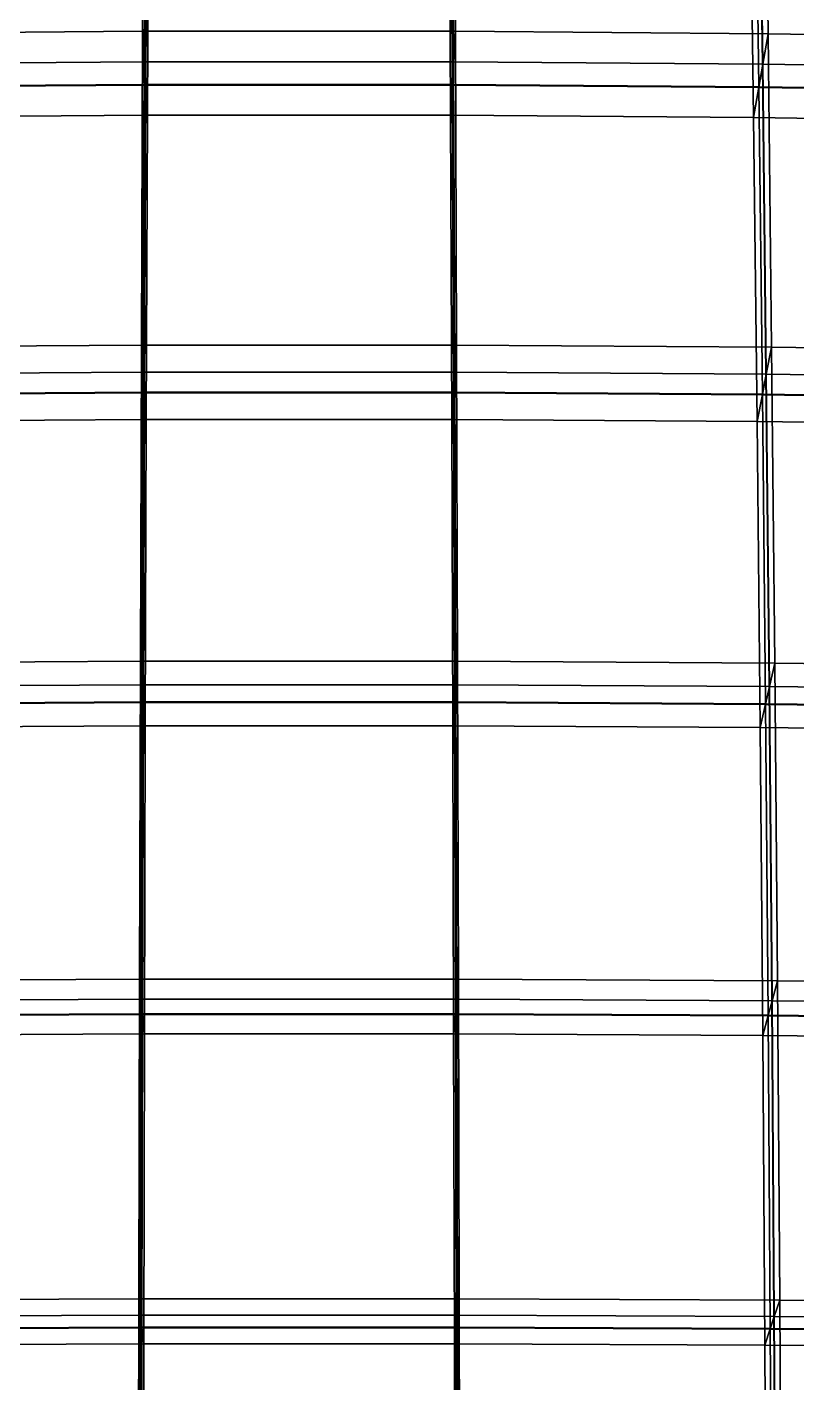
# Model space of a CAD drawing. Extents: x -25.3 to 28.3, y -25.5 to 26.5.
# Drawn here: x -0.914 to 1.674, y 4.599 to 9.16 of the extents above; entities that cross this region are included whole.
import ezdxf

# ---------------------------------------------------------------- set-up
doc = ezdxf.new("R2010")
doc.units = 0
doc.header["$MEASUREMENT"] = 0
doc.layers.add('LowerTendons', color=150, linetype='CONTINUOUS', lineweight=50)
doc.layers.add('UpperTendons', color=123, linetype='CONTINUOUS', lineweight=40)
doc.layers.add('TestBases', color=40, linetype='CONTINUOUS')

msp = doc.modelspace()

# ---------------------------------------------------------------- linework, layer by layer
at = {"layer": 'LowerTendons'}
for p, q in [((-0.51554, 8.96631, 33.72461), (-1.54625, 8.95849, 33.69517)), ((-0.51554, 8.96631, 33.72461), (0.51554, 8.96631, 33.72461)), ((0.51554, 8.96631, 33.72461), (1.54625, 8.95849, 33.69517)), ((1.54625, 8.95849, 33.69517), (2.57579, 8.94284, 33.6363)), ((-0.51949, 7.93126, 33.98287), (-1.55807, 7.92423, 33.95275)), ((-0.51949, 7.93126, 33.98287), (0.51949, 7.93126, 33.98287)), ((0.51949, 7.93126, 33.98287), (1.55807, 7.92423, 33.95275)), ((1.55807, 7.92423, 33.95275), (2.59541, 7.91018, 33.89252)), ((-0.52296, 6.8888, 34.20937), (-1.56843, 6.88262, 34.17864)), ((-0.52296, 6.8888, 34.20937), (0.52296, 6.8888, 34.20937)), ((0.52296, 6.8888, 34.20937), (1.56843, 6.88262, 34.17864)), ((1.56843, 6.88262, 34.17864), (2.61262, 6.87025, 34.11721)), ((-0.52593, 5.83991, 34.40391), (-1.57734, 5.83461, 34.37265)), ((-0.52593, 5.83991, 34.40391), (0.52593, 5.83991, 34.40391)), ((0.52593, 5.83991, 34.40391), (1.57734, 5.83461, 34.37265)), ((1.57734, 5.83461, 34.37265), (2.6274, 5.824, 34.31017)), ((-0.52841, 4.78556, 34.5663), (-1.58477, 4.78118, 34.5346)), ((-0.52841, 4.78556, 34.5663), (0.52841, 4.78556, 34.5663)), ((0.52841, 4.78556, 34.5663), (1.58477, 4.78118, 34.5346)), ((1.58477, 4.78118, 34.5346), (2.63973, 4.7724, 34.47123))]:
    msp.add_line(p, q, dxfattribs=at)
at = {"layer": 'TestBases'}
for points in [[(-0.52137, 10.19343, 34.10546), (-1.56373, 10.18468, 34.07619), (-1.57726, 9.13817, 34.37101), (-0.52589, 9.14615, 34.40104)], [(-0.52589, 9.14615, 34.40104), (0.52589, 9.14615, 34.40104), (0.52137, 10.19343, 34.10546), (-0.52137, 10.19343, 34.10546)], [(-0.51551, 10.07889, 33.72225), (-0.51998, 9.04339, 34.01451), (-0.52589, 9.14615, 34.40104), (-0.52137, 10.19343, 34.10546)], [(-0.51998, 9.04339, 34.01451), (-0.51551, 10.07889, 33.72225), (-0.52137, 10.19343, 34.10546), (-0.52589, 9.14615, 34.40104)], [(0.51998, 9.04339, 34.01451), (0.51551, 10.07889, 33.72225), (0.52137, 10.19343, 34.10546), (0.52589, 9.14615, 34.40104)], [(0.51551, 10.07889, 33.72225), (0.51998, 9.04339, 34.01451), (0.52589, 9.14615, 34.40104), (0.52137, 10.19343, 34.10546)], [(0.52589, 9.14615, 34.40104), (1.57726, 9.13817, 34.37101), (1.56373, 10.18468, 34.07619), (0.52137, 10.19343, 34.10546)], [(1.55954, 9.03549, 33.98482), (1.54616, 10.07024, 33.69332), (1.56373, 10.18468, 34.07619), (1.57726, 9.13817, 34.37101)], [(1.54616, 10.07024, 33.69332), (1.55954, 9.03549, 33.98482), (1.57726, 9.13817, 34.37101), (1.56373, 10.18468, 34.07619)], [(1.57726, 9.13817, 34.37101), (2.62746, 9.12221, 34.31096), (2.605, 10.16719, 34.01768), (1.56373, 10.18468, 34.07619)], [(-0.51551, 10.07889, 33.72225), (-1.54616, 10.07024, 33.69332), (-1.55954, 9.03549, 33.98482), (-0.51998, 9.04339, 34.01451)], [(-0.51551, 10.07889, 33.72225), (-1.54616, 10.07024, 33.69332), (-1.55954, 9.03549, 33.98482), (-0.51998, 9.04339, 34.01451)], [(-0.51998, 9.04339, 34.01451), (0.51998, 9.04339, 34.01451), (0.51551, 10.07889, 33.72225), (-0.51551, 10.07889, 33.72225)], [(-0.51112, 9.99299, 33.43485), (-0.51554, 8.96631, 33.72461), (-0.51998, 9.04339, 34.01451), (-0.51551, 10.07889, 33.72225)], [(-0.51998, 9.04339, 34.01451), (0.51998, 9.04339, 34.01451), (0.51551, 10.07889, 33.72225), (-0.51551, 10.07889, 33.72225)], [(-0.51554, 8.96631, 33.72461), (-0.51112, 9.99299, 33.43485), (-0.51551, 10.07889, 33.72225), (-0.51998, 9.04339, 34.01451)], [(0.51554, 8.96631, 33.72461), (0.51112, 9.99299, 33.43485), (0.51551, 10.07889, 33.72225), (0.51998, 9.04339, 34.01451)], [(0.51112, 9.99299, 33.43485), (0.51554, 8.96631, 33.72461), (0.51998, 9.04339, 34.01451), (0.51551, 10.07889, 33.72225)], [(0.51998, 9.04339, 34.01451), (1.55954, 9.03549, 33.98482), (1.54616, 10.07024, 33.69332), (0.51551, 10.07889, 33.72225)], [(0.51998, 9.04339, 34.01451), (1.55954, 9.03549, 33.98482), (1.54616, 10.07024, 33.69332), (0.51551, 10.07889, 33.72225)], [(1.54625, 8.95849, 33.69517), (1.53299, 9.98442, 33.40616), (1.54616, 10.07024, 33.69332), (1.55954, 9.03549, 33.98482)], [(1.53299, 9.98442, 33.40616), (1.54625, 8.95849, 33.69517), (1.55954, 9.03549, 33.98482), (1.54616, 10.07024, 33.69332)], [(1.55954, 9.03549, 33.98482), (2.59793, 9.01971, 33.92544), (2.57573, 10.05295, 33.63545), (1.54616, 10.07024, 33.69332)], [(1.55954, 9.03549, 33.98482), (2.59793, 9.01971, 33.92544), (2.57573, 10.05295, 33.63545), (1.54616, 10.07024, 33.69332)], [(-0.51112, 9.99299, 33.43485), (-1.53299, 9.98442, 33.40616), (-1.54625, 8.95849, 33.69517), (-0.51554, 8.96631, 33.72461)], [(-0.51112, 9.99299, 33.43485), (-1.53299, 9.98442, 33.40616), (-1.54625, 8.95849, 33.69517), (-0.51554, 8.96631, 33.72461)], [(-0.51554, 8.96631, 33.72461), (0.51554, 8.96631, 33.72461), (0.51112, 9.99299, 33.43485), (-0.51112, 9.99299, 33.43485)], [(-0.50526, 9.87846, 33.05164), (-0.50964, 8.86355, 33.33808), (-0.51554, 8.96631, 33.72461), (-0.51112, 9.99299, 33.43485)], [(-0.51554, 8.96631, 33.72461), (0.51554, 8.96631, 33.72461), (0.51112, 9.99299, 33.43485), (-0.51112, 9.99299, 33.43485)], [(-0.50964, 8.86355, 33.33808), (-0.50526, 9.87846, 33.05164), (-0.51112, 9.99299, 33.43485), (-0.51554, 8.96631, 33.72461)], [(0.50964, 8.86355, 33.33808), (0.50526, 9.87846, 33.05164), (0.51112, 9.99299, 33.43485), (0.51554, 8.96631, 33.72461)], [(0.50526, 9.87846, 33.05164), (0.50964, 8.86355, 33.33808), (0.51554, 8.96631, 33.72461), (0.51112, 9.99299, 33.43485)], [(0.51554, 8.96631, 33.72461), (1.54625, 8.95849, 33.69517), (1.53299, 9.98442, 33.40616), (0.51112, 9.99299, 33.43485)], [(0.51554, 8.96631, 33.72461), (1.54625, 8.95849, 33.69517), (1.53299, 9.98442, 33.40616), (0.51112, 9.99299, 33.43485)], [(1.52853, 8.85581, 33.30898), (1.51542, 9.86998, 33.02328), (1.53299, 9.98442, 33.40616), (1.54625, 8.95849, 33.69517)], [(1.51542, 9.86998, 33.02328), (1.52853, 8.85581, 33.30898), (1.54625, 8.95849, 33.69517), (1.53299, 9.98442, 33.40616)], [(1.54625, 8.95849, 33.69517), (2.57579, 8.94284, 33.6363), (2.55377, 9.96727, 33.34879), (1.53299, 9.98442, 33.40616)], [(1.54625, 8.95849, 33.69517), (2.57579, 8.94284, 33.6363), (2.55377, 9.96727, 33.34879), (1.53299, 9.98442, 33.40616)], [(-0.50526, 9.87846, 33.05164), (-1.51542, 9.86998, 33.02328), (-1.52853, 8.85581, 33.30898), (-0.50964, 8.86355, 33.33808)], [(-0.50964, 8.86355, 33.33808), (0.50964, 8.86355, 33.33808), (0.50526, 9.87846, 33.05164), (-0.50526, 9.87846, 33.05164)], [(0.50964, 8.86355, 33.33808), (1.52853, 8.85581, 33.30898), (1.51542, 9.86998, 33.02328), (0.50526, 9.87846, 33.05164)], [(1.52853, 8.85581, 33.30898), (2.54627, 8.84034, 33.25079), (2.52451, 9.85303, 32.96657), (1.51542, 9.86998, 33.02328)], [(-0.52589, 9.14615, 34.40104), (-1.57726, 9.13817, 34.37101), (-1.58932, 8.08317, 34.63375), (-0.52991, 8.09034, 34.66447)], [(-0.51998, 9.04339, 34.01451), (-1.55954, 9.03549, 33.98482), (-1.57726, 9.13817, 34.37101), (-0.52589, 9.14615, 34.40104)], [(-1.55954, 9.03549, 33.98482), (-0.51998, 9.04339, 34.01451), (-0.52589, 9.14615, 34.40104), (-1.57726, 9.13817, 34.37101)], [(-0.52991, 8.09034, 34.66447), (0.52991, 8.09034, 34.66447), (0.52589, 9.14615, 34.40104), (-0.52589, 9.14615, 34.40104)], [(-0.51998, 9.04339, 34.01451), (-0.52396, 7.99944, 34.27498), (-0.52991, 8.09034, 34.66447), (-0.52589, 9.14615, 34.40104)], [(-0.52396, 7.99944, 34.27498), (-0.51998, 9.04339, 34.01451), (-0.52589, 9.14615, 34.40104), (-0.52991, 8.09034, 34.66447)], [(0.51998, 9.04339, 34.01451), (-0.51998, 9.04339, 34.01451), (-0.52589, 9.14615, 34.40104), (0.52589, 9.14615, 34.40104)], [(-0.51998, 9.04339, 34.01451), (0.51998, 9.04339, 34.01451), (0.52589, 9.14615, 34.40104), (-0.52589, 9.14615, 34.40104)], [(0.52396, 7.99944, 34.27498), (0.51998, 9.04339, 34.01451), (0.52589, 9.14615, 34.40104), (0.52991, 8.09034, 34.66447)], [(1.55954, 9.03549, 33.98482), (0.51998, 9.04339, 34.01451), (0.52589, 9.14615, 34.40104), (1.57726, 9.13817, 34.37101)], [(0.51998, 9.04339, 34.01451), (0.52396, 7.99944, 34.27498), (0.52991, 8.09034, 34.66447), (0.52589, 9.14615, 34.40104)], [(0.51998, 9.04339, 34.01451), (1.55954, 9.03549, 33.98482), (1.57726, 9.13817, 34.37101), (0.52589, 9.14615, 34.40104)], [(0.52991, 8.09034, 34.66447), (1.58932, 8.08317, 34.63375), (1.57726, 9.13817, 34.37101), (0.52589, 9.14615, 34.40104)], [(1.57146, 7.99235, 34.2446), (1.55954, 9.03549, 33.98482), (1.57726, 9.13817, 34.37101), (1.58932, 8.08317, 34.63375)], [(2.59793, 9.01971, 33.92544), (1.55954, 9.03549, 33.98482), (1.57726, 9.13817, 34.37101), (2.62746, 9.12221, 34.31096)], [(1.55954, 9.03549, 33.98482), (1.57146, 7.99235, 34.2446), (1.58932, 8.08317, 34.63375), (1.57726, 9.13817, 34.37101)], [(1.55954, 9.03549, 33.98482), (2.59793, 9.01971, 33.92544), (2.62746, 9.12221, 34.31096), (1.57726, 9.13817, 34.37101)], [(1.58932, 8.08317, 34.63375), (2.64747, 8.06883, 34.57231), (2.62746, 9.12221, 34.31096), (1.57726, 9.13817, 34.37101)], [(-0.51998, 9.04339, 34.01451), (-1.55954, 9.03549, 33.98482), (-1.57146, 7.99235, 34.2446), (-0.52396, 7.99944, 34.27498)], [(-0.51998, 9.04339, 34.01451), (-1.55954, 9.03549, 33.98482), (-1.57146, 7.99235, 34.2446), (-0.52396, 7.99944, 34.27498)], [(-0.51554, 8.96631, 33.72461), (-1.54625, 8.95849, 33.69517), (-1.55954, 9.03549, 33.98482), (-0.51998, 9.04339, 34.01451)], [(-1.54625, 8.95849, 33.69517), (-0.51554, 8.96631, 33.72461), (-0.51998, 9.04339, 34.01451), (-1.55954, 9.03549, 33.98482)], [(-0.52396, 7.99944, 34.27498), (0.52396, 7.99944, 34.27498), (0.51998, 9.04339, 34.01451), (-0.51998, 9.04339, 34.01451)], [(-0.51554, 8.96631, 33.72461), (-0.51949, 7.93126, 33.98287), (-0.52396, 7.99944, 34.27498), (-0.51998, 9.04339, 34.01451)], [(-0.52396, 7.99944, 34.27498), (0.52396, 7.99944, 34.27498), (0.51998, 9.04339, 34.01451), (-0.51998, 9.04339, 34.01451)], [(-0.51949, 7.93126, 33.98287), (-0.51554, 8.96631, 33.72461), (-0.51998, 9.04339, 34.01451), (-0.52396, 7.99944, 34.27498)], [(0.51554, 8.96631, 33.72461), (-0.51554, 8.96631, 33.72461), (-0.51998, 9.04339, 34.01451), (0.51998, 9.04339, 34.01451)], [(-0.51554, 8.96631, 33.72461), (0.51554, 8.96631, 33.72461), (0.51998, 9.04339, 34.01451), (-0.51998, 9.04339, 34.01451)], [(0.51949, 7.93126, 33.98287), (0.51554, 8.96631, 33.72461), (0.51998, 9.04339, 34.01451), (0.52396, 7.99944, 34.27498)], [(1.54625, 8.95849, 33.69517), (0.51554, 8.96631, 33.72461), (0.51998, 9.04339, 34.01451), (1.55954, 9.03549, 33.98482)], [(0.51554, 8.96631, 33.72461), (0.51949, 7.93126, 33.98287), (0.52396, 7.99944, 34.27498), (0.51998, 9.04339, 34.01451)], [(0.51554, 8.96631, 33.72461), (1.54625, 8.95849, 33.69517), (1.55954, 9.03549, 33.98482), (0.51998, 9.04339, 34.01451)], [(0.52396, 7.99944, 34.27498), (1.57146, 7.99235, 34.2446), (1.55954, 9.03549, 33.98482), (0.51998, 9.04339, 34.01451)], [(0.52396, 7.99944, 34.27498), (1.57146, 7.99235, 34.2446), (1.55954, 9.03549, 33.98482), (0.51998, 9.04339, 34.01451)], [(1.55807, 7.92423, 33.95275), (1.54625, 8.95849, 33.69517), (1.55954, 9.03549, 33.98482), (1.57146, 7.99235, 34.2446)], [(2.57579, 8.94284, 33.6363), (1.54625, 8.95849, 33.69517), (1.55954, 9.03549, 33.98482), (2.59793, 9.01971, 33.92544)], [(1.54625, 8.95849, 33.69517), (1.55807, 7.92423, 33.95275), (1.57146, 7.99235, 34.2446), (1.55954, 9.03549, 33.98482)], [(1.54625, 8.95849, 33.69517), (2.57579, 8.94284, 33.6363), (2.59793, 9.01971, 33.92544), (1.55954, 9.03549, 33.98482)], [(1.57146, 7.99235, 34.2446), (2.61772, 7.97817, 34.18386), (2.59793, 9.01971, 33.92544), (1.55954, 9.03549, 33.98482)], [(1.57146, 7.99235, 34.2446), (2.61772, 7.97817, 34.18386), (2.59793, 9.01971, 33.92544), (1.55954, 9.03549, 33.98482)], [(-0.51554, 8.96631, 33.72461), (-1.54625, 8.95849, 33.69517), (-1.55807, 7.92423, 33.95275), (-0.51949, 7.93126, 33.98287)], [(-0.51554, 8.96631, 33.72461), (-1.54625, 8.95849, 33.69517), (-1.55807, 7.92423, 33.95275), (-0.51949, 7.93126, 33.98287)], [(-0.50964, 8.86355, 33.33808), (-1.52853, 8.85581, 33.30898), (-1.54625, 8.95849, 33.69517), (-0.51554, 8.96631, 33.72461)], [(-1.52853, 8.85581, 33.30898), (-0.50964, 8.86355, 33.33808), (-0.51554, 8.96631, 33.72461), (-1.54625, 8.95849, 33.69517)], [(-0.51949, 7.93126, 33.98287), (0.51949, 7.93126, 33.98287), (0.51554, 8.96631, 33.72461), (-0.51554, 8.96631, 33.72461)], [(-0.50964, 8.86355, 33.33808), (-0.51354, 7.84036, 33.59338), (-0.51949, 7.93126, 33.98287), (-0.51554, 8.96631, 33.72461)], [(-0.51949, 7.93126, 33.98287), (0.51949, 7.93126, 33.98287), (0.51554, 8.96631, 33.72461), (-0.51554, 8.96631, 33.72461)], [(-0.51354, 7.84036, 33.59338), (-0.50964, 8.86355, 33.33808), (-0.51554, 8.96631, 33.72461), (-0.51949, 7.93126, 33.98287)], [(0.50964, 8.86355, 33.33808), (-0.50964, 8.86355, 33.33808), (-0.51554, 8.96631, 33.72461), (0.51554, 8.96631, 33.72461)], [(-0.50964, 8.86355, 33.33808), (0.50964, 8.86355, 33.33808), (0.51554, 8.96631, 33.72461), (-0.51554, 8.96631, 33.72461)], [(0.51354, 7.84036, 33.59338), (0.50964, 8.86355, 33.33808), (0.51554, 8.96631, 33.72461), (0.51949, 7.93126, 33.98287)], [(1.52853, 8.85581, 33.30898), (0.50964, 8.86355, 33.33808), (0.51554, 8.96631, 33.72461), (1.54625, 8.95849, 33.69517)], [(0.50964, 8.86355, 33.33808), (0.51354, 7.84036, 33.59338), (0.51949, 7.93126, 33.98287), (0.51554, 8.96631, 33.72461)], [(0.50964, 8.86355, 33.33808), (1.52853, 8.85581, 33.30898), (1.54625, 8.95849, 33.69517), (0.51554, 8.96631, 33.72461)], [(0.51949, 7.93126, 33.98287), (1.55807, 7.92423, 33.95275), (1.54625, 8.95849, 33.69517), (0.51554, 8.96631, 33.72461)], [(0.51949, 7.93126, 33.98287), (1.55807, 7.92423, 33.95275), (1.54625, 8.95849, 33.69517), (0.51554, 8.96631, 33.72461)], [(1.54021, 7.83341, 33.5636), (1.52853, 8.85581, 33.30898), (1.54625, 8.95849, 33.69517), (1.55807, 7.92423, 33.95275)], [(2.54627, 8.84034, 33.25079), (1.52853, 8.85581, 33.30898), (1.54625, 8.95849, 33.69517), (2.57579, 8.94284, 33.6363)], [(1.52853, 8.85581, 33.30898), (1.54021, 7.83341, 33.5636), (1.55807, 7.92423, 33.95275), (1.54625, 8.95849, 33.69517)], [(1.52853, 8.85581, 33.30898), (2.54627, 8.84034, 33.25079), (2.57579, 8.94284, 33.6363), (1.54625, 8.95849, 33.69517)], [(1.55807, 7.92423, 33.95275), (2.59541, 7.91018, 33.89252), (2.57579, 8.94284, 33.6363), (1.54625, 8.95849, 33.69517)], [(1.55807, 7.92423, 33.95275), (2.59541, 7.91018, 33.89252), (2.57579, 8.94284, 33.6363), (1.54625, 8.95849, 33.69517)], [(-0.50964, 8.86355, 33.33808), (-1.52853, 8.85581, 33.30898), (-1.54021, 7.83341, 33.5636), (-0.51354, 7.84036, 33.59338)], [(-0.51354, 7.84036, 33.59338), (0.51354, 7.84036, 33.59338), (0.50964, 8.86355, 33.33808), (-0.50964, 8.86355, 33.33808)], [(0.51354, 7.84036, 33.59338), (1.54021, 7.83341, 33.5636), (1.52853, 8.85581, 33.30898), (0.50964, 8.86355, 33.33808)], [(1.54021, 7.83341, 33.5636), (2.56567, 7.81952, 33.50407), (2.54627, 8.84034, 33.25079), (1.52853, 8.85581, 33.30898)], [(-0.52991, 8.09034, 34.66447), (-1.58932, 8.08317, 34.63375), (-1.59989, 7.02066, 34.86417), (-0.53344, 7.02697, 34.89552)], [(-0.52396, 7.99944, 34.27498), (-1.57146, 7.99235, 34.2446), (-1.58932, 8.08317, 34.63375), (-0.52991, 8.09034, 34.66447)], [(-1.57146, 7.99235, 34.2446), (-0.52396, 7.99944, 34.27498), (-0.52991, 8.09034, 34.66447), (-1.58932, 8.08317, 34.63375)], [(-0.53344, 7.02697, 34.89552), (0.53344, 7.02697, 34.89552), (0.52991, 8.09034, 34.66447), (-0.52991, 8.09034, 34.66447)], [(-0.52396, 7.99944, 34.27498), (-0.52745, 6.94802, 34.50343), (-0.53344, 7.02697, 34.89552), (-0.52991, 8.09034, 34.66447)], [(-0.52745, 6.94802, 34.50343), (-0.52396, 7.99944, 34.27498), (-0.52991, 8.09034, 34.66447), (-0.53344, 7.02697, 34.89552)], [(0.52396, 7.99944, 34.27498), (-0.52396, 7.99944, 34.27498), (-0.52991, 8.09034, 34.66447), (0.52991, 8.09034, 34.66447)], [(-0.52396, 7.99944, 34.27498), (0.52396, 7.99944, 34.27498), (0.52991, 8.09034, 34.66447), (-0.52991, 8.09034, 34.66447)], [(0.52745, 6.94802, 34.50343), (0.52396, 7.99944, 34.27498), (0.52991, 8.09034, 34.66447), (0.53344, 7.02697, 34.89552)], [(1.57146, 7.99235, 34.2446), (0.52396, 7.99944, 34.27498), (0.52991, 8.09034, 34.66447), (1.58932, 8.08317, 34.63375)], [(0.52396, 7.99944, 34.27498), (0.52745, 6.94802, 34.50343), (0.53344, 7.02697, 34.89552), (0.52991, 8.09034, 34.66447)], [(0.52396, 7.99944, 34.27498), (1.57146, 7.99235, 34.2446), (1.58932, 8.08317, 34.63375), (0.52991, 8.09034, 34.66447)], [(0.53344, 7.02697, 34.89552), (1.59989, 7.02066, 34.86417), (1.58932, 8.08317, 34.63375), (0.52991, 8.09034, 34.66447)], [(1.58192, 6.94178, 34.47244), (1.57146, 7.99235, 34.2446), (1.58932, 8.08317, 34.63375), (1.59989, 7.02066, 34.86417)], [(2.61772, 7.97817, 34.18386), (1.57146, 7.99235, 34.2446), (1.58932, 8.08317, 34.63375), (2.64747, 8.06883, 34.57231)], [(1.57146, 7.99235, 34.2446), (1.58192, 6.94178, 34.47244), (1.59989, 7.02066, 34.86417), (1.58932, 8.08317, 34.63375)], [(1.57146, 7.99235, 34.2446), (2.61772, 7.97817, 34.18386), (2.64747, 8.06883, 34.57231), (1.58932, 8.08317, 34.63375)], [(1.59989, 7.02066, 34.86417), (2.66502, 7.00804, 34.80151), (2.64747, 8.06883, 34.57231), (1.58932, 8.08317, 34.63375)], [(-0.52396, 7.99944, 34.27498), (-1.57146, 7.99235, 34.2446), (-1.58192, 6.94178, 34.47244), (-0.52745, 6.94802, 34.50343)], [(-0.52396, 7.99944, 34.27498), (-1.57146, 7.99235, 34.2446), (-1.58192, 6.94178, 34.47244), (-0.52745, 6.94802, 34.50343)], [(-0.51949, 7.93126, 33.98287), (-1.55807, 7.92423, 33.95275), (-1.57146, 7.99235, 34.2446), (-0.52396, 7.99944, 34.27498)], [(-1.55807, 7.92423, 33.95275), (-0.51949, 7.93126, 33.98287), (-0.52396, 7.99944, 34.27498), (-1.57146, 7.99235, 34.2446)], [(-0.52745, 6.94802, 34.50343), (0.52745, 6.94802, 34.50343), (0.52396, 7.99944, 34.27498), (-0.52396, 7.99944, 34.27498)], [(-0.51949, 7.93126, 33.98287), (-0.52296, 6.8888, 34.20937), (-0.52745, 6.94802, 34.50343), (-0.52396, 7.99944, 34.27498)], [(-0.52745, 6.94802, 34.50343), (0.52745, 6.94802, 34.50343), (0.52396, 7.99944, 34.27498), (-0.52396, 7.99944, 34.27498)], [(-0.52296, 6.8888, 34.20937), (-0.51949, 7.93126, 33.98287), (-0.52396, 7.99944, 34.27498), (-0.52745, 6.94802, 34.50343)], [(0.51949, 7.93126, 33.98287), (-0.51949, 7.93126, 33.98287), (-0.52396, 7.99944, 34.27498), (0.52396, 7.99944, 34.27498)], [(-0.51949, 7.93126, 33.98287), (0.51949, 7.93126, 33.98287), (0.52396, 7.99944, 34.27498), (-0.52396, 7.99944, 34.27498)], [(0.52296, 6.8888, 34.20937), (0.51949, 7.93126, 33.98287), (0.52396, 7.99944, 34.27498), (0.52745, 6.94802, 34.50343)], [(1.55807, 7.92423, 33.95275), (0.51949, 7.93126, 33.98287), (0.52396, 7.99944, 34.27498), (1.57146, 7.99235, 34.2446)], [(0.51949, 7.93126, 33.98287), (0.52296, 6.8888, 34.20937), (0.52745, 6.94802, 34.50343), (0.52396, 7.99944, 34.27498)], [(0.51949, 7.93126, 33.98287), (1.55807, 7.92423, 33.95275), (1.57146, 7.99235, 34.2446), (0.52396, 7.99944, 34.27498)], [(0.52745, 6.94802, 34.50343), (1.58192, 6.94178, 34.47244), (1.57146, 7.99235, 34.2446), (0.52396, 7.99944, 34.27498)], [(0.52745, 6.94802, 34.50343), (1.58192, 6.94178, 34.47244), (1.57146, 7.99235, 34.2446), (0.52396, 7.99944, 34.27498)], [(1.56843, 6.88262, 34.17864), (1.55807, 7.92423, 33.95275), (1.57146, 7.99235, 34.2446), (1.58192, 6.94178, 34.47244)], [(2.59541, 7.91018, 33.89252), (1.55807, 7.92423, 33.95275), (1.57146, 7.99235, 34.2446), (2.61772, 7.97817, 34.18386)], [(1.55807, 7.92423, 33.95275), (1.56843, 6.88262, 34.17864), (1.58192, 6.94178, 34.47244), (1.57146, 7.99235, 34.2446)], [(1.55807, 7.92423, 33.95275), (2.59541, 7.91018, 33.89252), (2.61772, 7.97817, 34.18386), (1.57146, 7.99235, 34.2446)], [(1.58192, 6.94178, 34.47244), (2.63508, 6.9293, 34.41048), (2.61772, 7.97817, 34.18386), (1.57146, 7.99235, 34.2446)], [(1.58192, 6.94178, 34.47244), (2.63508, 6.9293, 34.41048), (2.61772, 7.97817, 34.18386), (1.57146, 7.99235, 34.2446)], [(-0.51949, 7.93126, 33.98287), (-1.55807, 7.92423, 33.95275), (-1.56843, 6.88262, 34.17864), (-0.52296, 6.8888, 34.20937)], [(-0.51949, 7.93126, 33.98287), (-1.55807, 7.92423, 33.95275), (-1.56843, 6.88262, 34.17864), (-0.52296, 6.8888, 34.20937)], [(-0.51354, 7.84036, 33.59338), (-1.54021, 7.83341, 33.5636), (-1.55807, 7.92423, 33.95275), (-0.51949, 7.93126, 33.98287)], [(-1.54021, 7.83341, 33.5636), (-0.51354, 7.84036, 33.59338), (-0.51949, 7.93126, 33.98287), (-1.55807, 7.92423, 33.95275)], [(-0.52296, 6.8888, 34.20937), (0.52296, 6.8888, 34.20937), (0.51949, 7.93126, 33.98287), (-0.51949, 7.93126, 33.98287)], [(-0.51354, 7.84036, 33.59338), (-0.51696, 6.80985, 33.81728), (-0.52296, 6.8888, 34.20937), (-0.51949, 7.93126, 33.98287)], [(-0.52296, 6.8888, 34.20937), (0.52296, 6.8888, 34.20937), (0.51949, 7.93126, 33.98287), (-0.51949, 7.93126, 33.98287)], [(-0.51696, 6.80985, 33.81728), (-0.51354, 7.84036, 33.59338), (-0.51949, 7.93126, 33.98287), (-0.52296, 6.8888, 34.20937)], [(0.51354, 7.84036, 33.59338), (-0.51354, 7.84036, 33.59338), (-0.51949, 7.93126, 33.98287), (0.51949, 7.93126, 33.98287)], [(-0.51354, 7.84036, 33.59338), (0.51354, 7.84036, 33.59338), (0.51949, 7.93126, 33.98287), (-0.51949, 7.93126, 33.98287)], [(0.51696, 6.80985, 33.81728), (0.51354, 7.84036, 33.59338), (0.51949, 7.93126, 33.98287), (0.52296, 6.8888, 34.20937)], [(1.54021, 7.83341, 33.5636), (0.51354, 7.84036, 33.59338), (0.51949, 7.93126, 33.98287), (1.55807, 7.92423, 33.95275)], [(0.51354, 7.84036, 33.59338), (0.51696, 6.80985, 33.81728), (0.52296, 6.8888, 34.20937), (0.51949, 7.93126, 33.98287)], [(0.51354, 7.84036, 33.59338), (1.54021, 7.83341, 33.5636), (1.55807, 7.92423, 33.95275), (0.51949, 7.93126, 33.98287)], [(0.52296, 6.8888, 34.20937), (1.56843, 6.88262, 34.17864), (1.55807, 7.92423, 33.95275), (0.51949, 7.93126, 33.98287)], [(0.52296, 6.8888, 34.20937), (1.56843, 6.88262, 34.17864), (1.55807, 7.92423, 33.95275), (0.51949, 7.93126, 33.98287)], [(1.55046, 6.80373, 33.78691), (1.54021, 7.83341, 33.5636), (1.55807, 7.92423, 33.95275), (1.56843, 6.88262, 34.17864)], [(2.56567, 7.81952, 33.50407), (1.54021, 7.83341, 33.5636), (1.55807, 7.92423, 33.95275), (2.59541, 7.91018, 33.89252)], [(1.54021, 7.83341, 33.5636), (1.55046, 6.80373, 33.78691), (1.56843, 6.88262, 34.17864), (1.55807, 7.92423, 33.95275)], [(1.54021, 7.83341, 33.5636), (2.56567, 7.81952, 33.50407), (2.59541, 7.91018, 33.89252), (1.55807, 7.92423, 33.95275)], [(1.56843, 6.88262, 34.17864), (2.61262, 6.87025, 34.11721), (2.59541, 7.91018, 33.89252), (1.55807, 7.92423, 33.95275)], [(1.56843, 6.88262, 34.17864), (2.61262, 6.87025, 34.11721), (2.59541, 7.91018, 33.89252), (1.55807, 7.92423, 33.95275)], [(-0.51354, 7.84036, 33.59338), (-1.54021, 7.83341, 33.5636), (-1.55046, 6.80373, 33.78691), (-0.51696, 6.80985, 33.81728)], [(-0.51696, 6.80985, 33.81728), (0.51696, 6.80985, 33.81728), (0.51354, 7.84036, 33.59338), (-0.51354, 7.84036, 33.59338)], [(0.51696, 6.80985, 33.81728), (1.55046, 6.80373, 33.78691), (1.54021, 7.83341, 33.5636), (0.51354, 7.84036, 33.59338)], [(1.55046, 6.80373, 33.78691), (2.58267, 6.7915, 33.72618), (2.56567, 7.81952, 33.50407), (1.54021, 7.83341, 33.5636)], [(-0.53344, 7.02697, 34.89552), (-1.59989, 7.02066, 34.86417), (-1.60897, 5.95163, 35.06208), (-0.53648, 5.95704, 35.09396)], [(-0.52745, 6.94802, 34.50343), (-1.58192, 6.94178, 34.47244), (-1.59989, 7.02066, 34.86417), (-0.53344, 7.02697, 34.89552)], [(-1.58192, 6.94178, 34.47244), (-0.52745, 6.94802, 34.50343), (-0.53344, 7.02697, 34.89552), (-1.59989, 7.02066, 34.86417)], [(-0.53648, 5.95704, 35.09396), (0.53648, 5.95704, 35.09396), (0.53344, 7.02697, 34.89552), (-0.53344, 7.02697, 34.89552)], [(-0.52745, 6.94802, 34.50343), (-0.53045, 5.89011, 34.69964), (-0.53648, 5.95704, 35.09396), (-0.53344, 7.02697, 34.89552)], [(-0.53045, 5.89011, 34.69964), (-0.52745, 6.94802, 34.50343), (-0.53344, 7.02697, 34.89552), (-0.53648, 5.95704, 35.09396)], [(0.52745, 6.94802, 34.50343), (-0.52745, 6.94802, 34.50343), (-0.53344, 7.02697, 34.89552), (0.53344, 7.02697, 34.89552)], [(-0.52745, 6.94802, 34.50343), (0.52745, 6.94802, 34.50343), (0.53344, 7.02697, 34.89552), (-0.53344, 7.02697, 34.89552)], [(0.53045, 5.89011, 34.69964), (0.52745, 6.94802, 34.50343), (0.53344, 7.02697, 34.89552), (0.53648, 5.95704, 35.09396)], [(1.58192, 6.94178, 34.47244), (0.52745, 6.94802, 34.50343), (0.53344, 7.02697, 34.89552), (1.59989, 7.02066, 34.86417)], [(0.52745, 6.94802, 34.50343), (0.53045, 5.89011, 34.69964), (0.53648, 5.95704, 35.09396), (0.53344, 7.02697, 34.89552)], [(0.52745, 6.94802, 34.50343), (1.58192, 6.94178, 34.47244), (1.59989, 7.02066, 34.86417), (0.53344, 7.02697, 34.89552)], [(0.53648, 5.95704, 35.09396), (1.60897, 5.95163, 35.06208), (1.59989, 7.02066, 34.86417), (0.53344, 7.02697, 34.89552)], [(1.5909, 5.88476, 34.66812), (1.58192, 6.94178, 34.47244), (1.59989, 7.02066, 34.86417), (1.60897, 5.95163, 35.06208)], [(2.63508, 6.9293, 34.41048), (1.58192, 6.94178, 34.47244), (1.59989, 7.02066, 34.86417), (2.66502, 7.00804, 34.80151)], [(1.58192, 6.94178, 34.47244), (1.5909, 5.88476, 34.66812), (1.60897, 5.95163, 35.06208), (1.59989, 7.02066, 34.86417)], [(1.58192, 6.94178, 34.47244), (2.63508, 6.9293, 34.41048), (2.66502, 7.00804, 34.80151), (1.59989, 7.02066, 34.86417)], [(1.60897, 5.95163, 35.06208), (2.68009, 5.94081, 34.99834), (2.66502, 7.00804, 34.80151), (1.59989, 7.02066, 34.86417)], [(-0.52745, 6.94802, 34.50343), (-1.58192, 6.94178, 34.47244), (-1.5909, 5.88476, 34.66812), (-0.53045, 5.89011, 34.69964)], [(-0.52745, 6.94802, 34.50343), (-1.58192, 6.94178, 34.47244), (-1.5909, 5.88476, 34.66812), (-0.53045, 5.89011, 34.69964)], [(-0.52296, 6.8888, 34.20937), (-1.56843, 6.88262, 34.17864), (-1.58192, 6.94178, 34.47244), (-0.52745, 6.94802, 34.50343)], [(-1.56843, 6.88262, 34.17864), (-0.52296, 6.8888, 34.20937), (-0.52745, 6.94802, 34.50343), (-1.58192, 6.94178, 34.47244)], [(-0.53045, 5.89011, 34.69964), (0.53045, 5.89011, 34.69964), (0.52745, 6.94802, 34.50343), (-0.52745, 6.94802, 34.50343)], [(-0.52296, 6.8888, 34.20937), (-0.52593, 5.83991, 34.40391), (-0.53045, 5.89011, 34.69964), (-0.52745, 6.94802, 34.50343)], [(-0.53045, 5.89011, 34.69964), (0.53045, 5.89011, 34.69964), (0.52745, 6.94802, 34.50343), (-0.52745, 6.94802, 34.50343)], [(-0.52593, 5.83991, 34.40391), (-0.52296, 6.8888, 34.20937), (-0.52745, 6.94802, 34.50343), (-0.53045, 5.89011, 34.69964)], [(0.52296, 6.8888, 34.20937), (-0.52296, 6.8888, 34.20937), (-0.52745, 6.94802, 34.50343), (0.52745, 6.94802, 34.50343)], [(-0.52296, 6.8888, 34.20937), (0.52296, 6.8888, 34.20937), (0.52745, 6.94802, 34.50343), (-0.52745, 6.94802, 34.50343)], [(0.52593, 5.83991, 34.40391), (0.52296, 6.8888, 34.20937), (0.52745, 6.94802, 34.50343), (0.53045, 5.89011, 34.69964)], [(1.56843, 6.88262, 34.17864), (0.52296, 6.8888, 34.20937), (0.52745, 6.94802, 34.50343), (1.58192, 6.94178, 34.47244)], [(0.52296, 6.8888, 34.20937), (0.52593, 5.83991, 34.40391), (0.53045, 5.89011, 34.69964), (0.52745, 6.94802, 34.50343)], [(0.52296, 6.8888, 34.20937), (1.56843, 6.88262, 34.17864), (1.58192, 6.94178, 34.47244), (0.52745, 6.94802, 34.50343)], [(0.53045, 5.89011, 34.69964), (1.5909, 5.88476, 34.66812), (1.58192, 6.94178, 34.47244), (0.52745, 6.94802, 34.50343)], [(0.53045, 5.89011, 34.69964), (1.5909, 5.88476, 34.66812), (1.58192, 6.94178, 34.47244), (0.52745, 6.94802, 34.50343)], [(1.57734, 5.83461, 34.37265), (1.56843, 6.88262, 34.17864), (1.58192, 6.94178, 34.47244), (1.5909, 5.88476, 34.66812)], [(2.61262, 6.87025, 34.11721), (1.56843, 6.88262, 34.17864), (1.58192, 6.94178, 34.47244), (2.63508, 6.9293, 34.41048)], [(1.56843, 6.88262, 34.17864), (1.57734, 5.83461, 34.37265), (1.5909, 5.88476, 34.66812), (1.58192, 6.94178, 34.47244)], [(1.56843, 6.88262, 34.17864), (2.61262, 6.87025, 34.11721), (2.63508, 6.9293, 34.41048), (1.58192, 6.94178, 34.47244)], [(1.5909, 5.88476, 34.66812), (2.64998, 5.87406, 34.6051), (2.63508, 6.9293, 34.41048), (1.58192, 6.94178, 34.47244)], [(1.5909, 5.88476, 34.66812), (2.64998, 5.87406, 34.6051), (2.63508, 6.9293, 34.41048), (1.58192, 6.94178, 34.47244)], [(-0.52296, 6.8888, 34.20937), (-1.56843, 6.88262, 34.17864), (-1.57734, 5.83461, 34.37265), (-0.52593, 5.83991, 34.40391)], [(-0.52296, 6.8888, 34.20937), (-1.56843, 6.88262, 34.17864), (-1.57734, 5.83461, 34.37265), (-0.52593, 5.83991, 34.40391)], [(-0.51696, 6.80985, 33.81728), (-1.55046, 6.80373, 33.78691), (-1.56843, 6.88262, 34.17864), (-0.52296, 6.8888, 34.20937)], [(-1.55046, 6.80373, 33.78691), (-0.51696, 6.80985, 33.81728), (-0.52296, 6.8888, 34.20937), (-1.56843, 6.88262, 34.17864)], [(-0.52593, 5.83991, 34.40391), (0.52593, 5.83991, 34.40391), (0.52296, 6.8888, 34.20937), (-0.52296, 6.8888, 34.20937)], [(-0.51696, 6.80985, 33.81728), (-0.5199, 5.77298, 34.00959), (-0.52593, 5.83991, 34.40391), (-0.52296, 6.8888, 34.20937)], [(-0.52593, 5.83991, 34.40391), (0.52593, 5.83991, 34.40391), (0.52296, 6.8888, 34.20937), (-0.52296, 6.8888, 34.20937)], [(-0.5199, 5.77298, 34.00959), (-0.51696, 6.80985, 33.81728), (-0.52296, 6.8888, 34.20937), (-0.52593, 5.83991, 34.40391)], [(0.51696, 6.80985, 33.81728), (-0.51696, 6.80985, 33.81728), (-0.52296, 6.8888, 34.20937), (0.52296, 6.8888, 34.20937)], [(-0.51696, 6.80985, 33.81728), (0.51696, 6.80985, 33.81728), (0.52296, 6.8888, 34.20937), (-0.52296, 6.8888, 34.20937)], [(0.5199, 5.77298, 34.00959), (0.51696, 6.80985, 33.81728), (0.52296, 6.8888, 34.20937), (0.52593, 5.83991, 34.40391)], [(1.55046, 6.80373, 33.78691), (0.51696, 6.80985, 33.81728), (0.52296, 6.8888, 34.20937), (1.56843, 6.88262, 34.17864)], [(0.51696, 6.80985, 33.81728), (0.5199, 5.77298, 34.00959), (0.52593, 5.83991, 34.40391), (0.52296, 6.8888, 34.20937)], [(0.51696, 6.80985, 33.81728), (1.55046, 6.80373, 33.78691), (1.56843, 6.88262, 34.17864), (0.52296, 6.8888, 34.20937)], [(0.52593, 5.83991, 34.40391), (1.57734, 5.83461, 34.37265), (1.56843, 6.88262, 34.17864), (0.52296, 6.8888, 34.20937)], [(0.52593, 5.83991, 34.40391), (1.57734, 5.83461, 34.37265), (1.56843, 6.88262, 34.17864), (0.52296, 6.8888, 34.20937)], [(1.55926, 5.76773, 33.9787), (1.55046, 6.80373, 33.78691), (1.56843, 6.88262, 34.17864), (1.57734, 5.83461, 34.37265)], [(2.58267, 6.7915, 33.72618), (1.55046, 6.80373, 33.78691), (1.56843, 6.88262, 34.17864), (2.61262, 6.87025, 34.11721)], [(1.55046, 6.80373, 33.78691), (1.55926, 5.76773, 33.9787), (1.57734, 5.83461, 34.37265), (1.56843, 6.88262, 34.17864)], [(1.55046, 6.80373, 33.78691), (2.58267, 6.7915, 33.72618), (2.61262, 6.87025, 34.11721), (1.56843, 6.88262, 34.17864)], [(1.57734, 5.83461, 34.37265), (2.6274, 5.824, 34.31017), (2.61262, 6.87025, 34.11721), (1.56843, 6.88262, 34.17864)], [(1.57734, 5.83461, 34.37265), (2.6274, 5.824, 34.31017), (2.61262, 6.87025, 34.11721), (1.56843, 6.88262, 34.17864)], [(-0.51696, 6.80985, 33.81728), (-1.55046, 6.80373, 33.78691), (-1.55926, 5.76773, 33.9787), (-0.5199, 5.77298, 34.00959)], [(-0.5199, 5.77298, 34.00959), (0.5199, 5.77298, 34.00959), (0.51696, 6.80985, 33.81728), (-0.51696, 6.80985, 33.81728)], [(0.5199, 5.77298, 34.00959), (1.55926, 5.76773, 33.9787), (1.55046, 6.80373, 33.78691), (0.51696, 6.80985, 33.81728)], [(1.55926, 5.76773, 33.9787), (2.59728, 5.75725, 33.91693), (2.58267, 6.7915, 33.72618), (1.55046, 6.80373, 33.78691)], [(-0.53648, 5.95704, 35.09396), (-1.60897, 5.95163, 35.06208), (-1.61656, 4.87707, 35.22728), (-0.53901, 4.88155, 35.25961)], [(-0.53045, 5.89011, 34.69964), (-1.5909, 5.88476, 34.66812), (-1.60897, 5.95163, 35.06208), (-0.53648, 5.95704, 35.09396)], [(-1.5909, 5.88476, 34.66812), (-0.53045, 5.89011, 34.69964), (-0.53648, 5.95704, 35.09396), (-1.60897, 5.95163, 35.06208)], [(-0.53901, 4.88155, 35.25961), (0.53901, 4.88155, 35.25961), (0.53648, 5.95704, 35.09396), (-0.53648, 5.95704, 35.09396)], [(-0.53045, 5.89011, 34.69964), (-0.53295, 4.8267, 34.86343), (-0.53901, 4.88155, 35.25961), (-0.53648, 5.95704, 35.09396)], [(-0.53295, 4.8267, 34.86343), (-0.53045, 5.89011, 34.69964), (-0.53648, 5.95704, 35.09396), (-0.53901, 4.88155, 35.25961)], [(0.53045, 5.89011, 34.69964), (-0.53045, 5.89011, 34.69964), (-0.53648, 5.95704, 35.09396), (0.53648, 5.95704, 35.09396)], [(-0.53045, 5.89011, 34.69964), (0.53045, 5.89011, 34.69964), (0.53648, 5.95704, 35.09396), (-0.53648, 5.95704, 35.09396)], [(0.53295, 4.8267, 34.86343), (0.53045, 5.89011, 34.69964), (0.53648, 5.95704, 35.09396), (0.53901, 4.88155, 35.25961)], [(1.5909, 5.88476, 34.66812), (0.53045, 5.89011, 34.69964), (0.53648, 5.95704, 35.09396), (1.60897, 5.95163, 35.06208)], [(0.53045, 5.89011, 34.69964), (0.53295, 4.8267, 34.86343), (0.53901, 4.88155, 35.25961), (0.53648, 5.95704, 35.09396)], [(0.53045, 5.89011, 34.69964), (1.5909, 5.88476, 34.66812), (1.60897, 5.95163, 35.06208), (0.53648, 5.95704, 35.09396)], [(0.53901, 4.88155, 35.25961), (1.61656, 4.87707, 35.22728), (1.60897, 5.95163, 35.06208), (0.53648, 5.95704, 35.09396)], [(1.59839, 4.82227, 34.83146), (1.5909, 5.88476, 34.66812), (1.60897, 5.95163, 35.06208), (1.61656, 4.87707, 35.22728)], [(2.64998, 5.87406, 34.6051), (1.5909, 5.88476, 34.66812), (1.60897, 5.95163, 35.06208), (2.68009, 5.94081, 34.99834)], [(1.5909, 5.88476, 34.66812), (1.59839, 4.82227, 34.83146), (1.61656, 4.87707, 35.22728), (1.60897, 5.95163, 35.06208)], [(1.5909, 5.88476, 34.66812), (2.64998, 5.87406, 34.6051), (2.68009, 5.94081, 34.99834), (1.60897, 5.95163, 35.06208)], [(1.61656, 4.87707, 35.22728), (2.69267, 4.86812, 35.16263), (2.68009, 5.94081, 34.99834), (1.60897, 5.95163, 35.06208)], [(-0.53045, 5.89011, 34.69964), (-1.5909, 5.88476, 34.66812), (-1.59839, 4.82227, 34.83146), (-0.53295, 4.8267, 34.86343)], [(-0.53045, 5.89011, 34.69964), (-1.5909, 5.88476, 34.66812), (-1.59839, 4.82227, 34.83146), (-0.53295, 4.8267, 34.86343)], [(-0.52593, 5.83991, 34.40391), (-1.57734, 5.83461, 34.37265), (-1.5909, 5.88476, 34.66812), (-0.53045, 5.89011, 34.69964)], [(-1.57734, 5.83461, 34.37265), (-0.52593, 5.83991, 34.40391), (-0.53045, 5.89011, 34.69964), (-1.5909, 5.88476, 34.66812)], [(-0.53295, 4.8267, 34.86343), (0.53295, 4.8267, 34.86343), (0.53045, 5.89011, 34.69964), (-0.53045, 5.89011, 34.69964)], [(-0.52593, 5.83991, 34.40391), (-0.52841, 4.78556, 34.5663), (-0.53295, 4.8267, 34.86343), (-0.53045, 5.89011, 34.69964)], [(-0.53295, 4.8267, 34.86343), (0.53295, 4.8267, 34.86343), (0.53045, 5.89011, 34.69964), (-0.53045, 5.89011, 34.69964)], [(-0.52841, 4.78556, 34.5663), (-0.52593, 5.83991, 34.40391), (-0.53045, 5.89011, 34.69964), (-0.53295, 4.8267, 34.86343)], [(0.52593, 5.83991, 34.40391), (-0.52593, 5.83991, 34.40391), (-0.53045, 5.89011, 34.69964), (0.53045, 5.89011, 34.69964)], [(-0.52593, 5.83991, 34.40391), (0.52593, 5.83991, 34.40391), (0.53045, 5.89011, 34.69964), (-0.53045, 5.89011, 34.69964)], [(0.52841, 4.78556, 34.5663), (0.52593, 5.83991, 34.40391), (0.53045, 5.89011, 34.69964), (0.53295, 4.8267, 34.86343)], [(1.57734, 5.83461, 34.37265), (0.52593, 5.83991, 34.40391), (0.53045, 5.89011, 34.69964), (1.5909, 5.88476, 34.66812)], [(0.52593, 5.83991, 34.40391), (0.52841, 4.78556, 34.5663), (0.53295, 4.8267, 34.86343), (0.53045, 5.89011, 34.69964)], [(0.52593, 5.83991, 34.40391), (1.57734, 5.83461, 34.37265), (1.5909, 5.88476, 34.66812), (0.53045, 5.89011, 34.69964)], [(0.53295, 4.8267, 34.86343), (1.59839, 4.82227, 34.83146), (1.5909, 5.88476, 34.66812), (0.53045, 5.89011, 34.69964)], [(0.53295, 4.8267, 34.86343), (1.59839, 4.82227, 34.83146), (1.5909, 5.88476, 34.66812), (0.53045, 5.89011, 34.69964)], [(1.58477, 4.78118, 34.5346), (1.57734, 5.83461, 34.37265), (1.5909, 5.88476, 34.66812), (1.59839, 4.82227, 34.83146)], [(2.6274, 5.824, 34.31017), (1.57734, 5.83461, 34.37265), (1.5909, 5.88476, 34.66812), (2.64998, 5.87406, 34.6051)], [(1.57734, 5.83461, 34.37265), (1.58477, 4.78118, 34.5346), (1.59839, 4.82227, 34.83146), (1.5909, 5.88476, 34.66812)], [(1.57734, 5.83461, 34.37265), (2.6274, 5.824, 34.31017), (2.64998, 5.87406, 34.6051), (1.5909, 5.88476, 34.66812)], [(1.59839, 4.82227, 34.83146), (2.66242, 4.81343, 34.76755), (2.64998, 5.87406, 34.6051), (1.5909, 5.88476, 34.66812)], [(1.59839, 4.82227, 34.83146), (2.66242, 4.81343, 34.76755), (2.64998, 5.87406, 34.6051), (1.5909, 5.88476, 34.66812)], [(-0.52593, 5.83991, 34.40391), (-1.57734, 5.83461, 34.37265), (-1.58477, 4.78118, 34.5346), (-0.52841, 4.78556, 34.5663)], [(-0.52593, 5.83991, 34.40391), (-1.57734, 5.83461, 34.37265), (-1.58477, 4.78118, 34.5346), (-0.52841, 4.78556, 34.5663)], [(-0.5199, 5.77298, 34.00959), (-1.55926, 5.76773, 33.9787), (-1.57734, 5.83461, 34.37265), (-0.52593, 5.83991, 34.40391)], [(-1.55926, 5.76773, 33.9787), (-0.5199, 5.77298, 34.00959), (-0.52593, 5.83991, 34.40391), (-1.57734, 5.83461, 34.37265)], [(-0.52841, 4.78556, 34.5663), (0.52841, 4.78556, 34.5663), (0.52593, 5.83991, 34.40391), (-0.52593, 5.83991, 34.40391)], [(-0.5199, 5.77298, 34.00959), (-0.52236, 4.73072, 34.17013), (-0.52841, 4.78556, 34.5663), (-0.52593, 5.83991, 34.40391)], [(-0.52841, 4.78556, 34.5663), (0.52841, 4.78556, 34.5663), (0.52593, 5.83991, 34.40391), (-0.52593, 5.83991, 34.40391)], [(-0.52236, 4.73072, 34.17013), (-0.5199, 5.77298, 34.00959), (-0.52593, 5.83991, 34.40391), (-0.52841, 4.78556, 34.5663)], [(0.5199, 5.77298, 34.00959), (-0.5199, 5.77298, 34.00959), (-0.52593, 5.83991, 34.40391), (0.52593, 5.83991, 34.40391)], [(-0.5199, 5.77298, 34.00959), (0.5199, 5.77298, 34.00959), (0.52593, 5.83991, 34.40391), (-0.52593, 5.83991, 34.40391)], [(0.52236, 4.73072, 34.17013), (0.5199, 5.77298, 34.00959), (0.52593, 5.83991, 34.40391), (0.52841, 4.78556, 34.5663)], [(1.55926, 5.76773, 33.9787), (0.5199, 5.77298, 34.00959), (0.52593, 5.83991, 34.40391), (1.57734, 5.83461, 34.37265)], [(0.5199, 5.77298, 34.00959), (0.52236, 4.73072, 34.17013), (0.52841, 4.78556, 34.5663), (0.52593, 5.83991, 34.40391)], [(0.5199, 5.77298, 34.00959), (1.55926, 5.76773, 33.9787), (1.57734, 5.83461, 34.37265), (0.52593, 5.83991, 34.40391)], [(0.52841, 4.78556, 34.5663), (1.58477, 4.78118, 34.5346), (1.57734, 5.83461, 34.37265), (0.52593, 5.83991, 34.40391)], [(0.52841, 4.78556, 34.5663), (1.58477, 4.78118, 34.5346), (1.57734, 5.83461, 34.37265), (0.52593, 5.83991, 34.40391)], [(1.56661, 4.72638, 34.13879), (1.55926, 5.76773, 33.9787), (1.57734, 5.83461, 34.37265), (1.58477, 4.78118, 34.5346)], [(2.59728, 5.75725, 33.91693), (1.55926, 5.76773, 33.9787), (1.57734, 5.83461, 34.37265), (2.6274, 5.824, 34.31017)], [(1.55926, 5.76773, 33.9787), (1.56661, 4.72638, 34.13879), (1.58477, 4.78118, 34.5346), (1.57734, 5.83461, 34.37265)], [(1.55926, 5.76773, 33.9787), (2.59728, 5.75725, 33.91693), (2.6274, 5.824, 34.31017), (1.57734, 5.83461, 34.37265)], [(1.58477, 4.78118, 34.5346), (2.63973, 4.7724, 34.47123), (2.6274, 5.824, 34.31017), (1.57734, 5.83461, 34.37265)], [(1.58477, 4.78118, 34.5346), (2.63973, 4.7724, 34.47123), (2.6274, 5.824, 34.31017), (1.57734, 5.83461, 34.37265)], [(-0.5199, 5.77298, 34.00959), (-1.55926, 5.76773, 33.9787), (-1.56661, 4.72638, 34.13879), (-0.52236, 4.73072, 34.17013)], [(-0.52236, 4.73072, 34.17013), (0.52236, 4.73072, 34.17013), (0.5199, 5.77298, 34.00959), (-0.5199, 5.77298, 34.00959)], [(0.52236, 4.73072, 34.17013), (1.56661, 4.72638, 34.13879), (1.55926, 5.76773, 33.9787), (0.5199, 5.77298, 34.00959)], [(1.56661, 4.72638, 34.13879), (2.60947, 4.7177, 34.07615), (2.59728, 5.75725, 33.91693), (1.55926, 5.76773, 33.9787)], [(-0.53901, 4.88155, 35.25961), (-1.61656, 4.87707, 35.22728), (-1.62263, 3.79798, 35.35962), (-0.54104, 3.8015, 35.39231)], [(-0.53295, 4.8267, 34.86343), (-1.59839, 4.82227, 34.83146), (-1.61656, 4.87707, 35.22728), (-0.53901, 4.88155, 35.25961)], [(-1.59839, 4.82227, 34.83146), (-0.53295, 4.8267, 34.86343), (-0.53901, 4.88155, 35.25961), (-1.61656, 4.87707, 35.22728)], [(-0.54104, 3.8015, 35.39231), (0.54104, 3.8015, 35.39231), (0.53901, 4.88155, 35.25961), (-0.53901, 4.88155, 35.25961)], [(-0.53295, 4.8267, 34.86343), (-0.53496, 3.75878, 34.99465), (-0.54104, 3.8015, 35.39231), (-0.53901, 4.88155, 35.25961)], [(-0.53496, 3.75878, 34.99465), (-0.53295, 4.8267, 34.86343), (-0.53901, 4.88155, 35.25961), (-0.54104, 3.8015, 35.39231)], [(0.53295, 4.8267, 34.86343), (-0.53295, 4.8267, 34.86343), (-0.53901, 4.88155, 35.25961), (0.53901, 4.88155, 35.25961)], [(-0.53295, 4.8267, 34.86343), (0.53295, 4.8267, 34.86343), (0.53901, 4.88155, 35.25961), (-0.53901, 4.88155, 35.25961)], [(0.53496, 3.75878, 34.99465), (0.53295, 4.8267, 34.86343), (0.53901, 4.88155, 35.25961), (0.54104, 3.8015, 35.39231)], [(1.59839, 4.82227, 34.83146), (0.53295, 4.8267, 34.86343), (0.53901, 4.88155, 35.25961), (1.61656, 4.87707, 35.22728)], [(0.53295, 4.8267, 34.86343), (0.53496, 3.75878, 34.99465), (0.54104, 3.8015, 35.39231), (0.53901, 4.88155, 35.25961)], [(0.53295, 4.8267, 34.86343), (1.59839, 4.82227, 34.83146), (1.61656, 4.87707, 35.22728), (0.53901, 4.88155, 35.25961)], [(0.54104, 3.8015, 35.39231), (1.62263, 3.79798, 35.35962), (1.61656, 4.87707, 35.22728), (0.53901, 4.88155, 35.25961)], [(1.6044, 3.75531, 34.96232), (1.59839, 4.82227, 34.83146), (1.61656, 4.87707, 35.22728), (1.62263, 3.79798, 35.35962)], [(2.66242, 4.81343, 34.76755), (1.59839, 4.82227, 34.83146), (1.61656, 4.87707, 35.22728), (2.69267, 4.86812, 35.16263)], [(1.59839, 4.82227, 34.83146), (1.6044, 3.75531, 34.96232), (1.62263, 3.79798, 35.35962), (1.61656, 4.87707, 35.22728)], [(1.59839, 4.82227, 34.83146), (2.66242, 4.81343, 34.76755), (2.69267, 4.86812, 35.16263), (1.61656, 4.87707, 35.22728)], [(1.62263, 3.79798, 35.35962), (2.70275, 3.79096, 35.29424), (2.69267, 4.86812, 35.16263), (1.61656, 4.87707, 35.22728)], [(-0.53295, 4.8267, 34.86343), (-1.59839, 4.82227, 34.83146), (-1.6044, 3.75531, 34.96232), (-0.53496, 3.75878, 34.99465)], [(-0.53295, 4.8267, 34.86343), (-1.59839, 4.82227, 34.83146), (-1.6044, 3.75531, 34.96232), (-0.53496, 3.75878, 34.99465)], [(-0.52841, 4.78556, 34.5663), (-1.58477, 4.78118, 34.5346), (-1.59839, 4.82227, 34.83146), (-0.53295, 4.8267, 34.86343)], [(-1.58477, 4.78118, 34.5346), (-0.52841, 4.78556, 34.5663), (-0.53295, 4.8267, 34.86343), (-1.59839, 4.82227, 34.83146)], [(-0.53496, 3.75878, 34.99465), (0.53496, 3.75878, 34.99465), (0.53295, 4.8267, 34.86343), (-0.53295, 4.8267, 34.86343)], [(-0.52841, 4.78556, 34.5663), (-0.5304, 3.72675, 34.6964), (-0.53496, 3.75878, 34.99465), (-0.53295, 4.8267, 34.86343)], [(-0.53496, 3.75878, 34.99465), (0.53496, 3.75878, 34.99465), (0.53295, 4.8267, 34.86343), (-0.53295, 4.8267, 34.86343)], [(-0.5304, 3.72675, 34.6964), (-0.52841, 4.78556, 34.5663), (-0.53295, 4.8267, 34.86343), (-0.53496, 3.75878, 34.99465)], [(0.52841, 4.78556, 34.5663), (-0.52841, 4.78556, 34.5663), (-0.53295, 4.8267, 34.86343), (0.53295, 4.8267, 34.86343)], [(-0.52841, 4.78556, 34.5663), (0.52841, 4.78556, 34.5663), (0.53295, 4.8267, 34.86343), (-0.53295, 4.8267, 34.86343)], [(0.5304, 3.72675, 34.6964), (0.52841, 4.78556, 34.5663), (0.53295, 4.8267, 34.86343), (0.53496, 3.75878, 34.99465)], [(1.58477, 4.78118, 34.5346), (0.52841, 4.78556, 34.5663), (0.53295, 4.8267, 34.86343), (1.59839, 4.82227, 34.83146)], [(0.52841, 4.78556, 34.5663), (0.5304, 3.72675, 34.6964), (0.53496, 3.75878, 34.99465), (0.53295, 4.8267, 34.86343)], [(0.52841, 4.78556, 34.5663), (1.58477, 4.78118, 34.5346), (1.59839, 4.82227, 34.83146), (0.53295, 4.8267, 34.86343)], [(0.53496, 3.75878, 34.99465), (1.6044, 3.75531, 34.96232), (1.59839, 4.82227, 34.83146), (0.53295, 4.8267, 34.86343)], [(0.53496, 3.75878, 34.99465), (1.6044, 3.75531, 34.96232), (1.59839, 4.82227, 34.83146), (0.53295, 4.8267, 34.86343)], [(1.59072, 3.7233, 34.66434), (1.58477, 4.78118, 34.5346), (1.59839, 4.82227, 34.83146), (1.6044, 3.75531, 34.96232)], [(2.63973, 4.7724, 34.47123), (1.58477, 4.78118, 34.5346), (1.59839, 4.82227, 34.83146), (2.66242, 4.81343, 34.76755)], [(1.58477, 4.78118, 34.5346), (1.59072, 3.7233, 34.66434), (1.6044, 3.75531, 34.96232), (1.59839, 4.82227, 34.83146)], [(1.58477, 4.78118, 34.5346), (2.63973, 4.7724, 34.47123), (2.66242, 4.81343, 34.76755), (1.59839, 4.82227, 34.83146)], [(1.6044, 3.75531, 34.96232), (2.67239, 3.74837, 34.89768), (2.66242, 4.81343, 34.76755), (1.59839, 4.82227, 34.83146)], [(1.6044, 3.75531, 34.96232), (2.67239, 3.74837, 34.89768), (2.66242, 4.81343, 34.76755), (1.59839, 4.82227, 34.83146)], [(-0.52841, 4.78556, 34.5663), (-1.58477, 4.78118, 34.5346), (-1.59072, 3.7233, 34.66434), (-0.5304, 3.72675, 34.6964)], [(-0.52841, 4.78556, 34.5663), (-1.58477, 4.78118, 34.5346), (-1.59072, 3.7233, 34.66434), (-0.5304, 3.72675, 34.6964)], [(-0.52236, 4.73072, 34.17013), (-1.56661, 4.72638, 34.13879), (-1.58477, 4.78118, 34.5346), (-0.52841, 4.78556, 34.5663)], [(-1.56661, 4.72638, 34.13879), (-0.52236, 4.73072, 34.17013), (-0.52841, 4.78556, 34.5663), (-1.58477, 4.78118, 34.5346)], [(-0.5304, 3.72675, 34.6964), (0.5304, 3.72675, 34.6964), (0.52841, 4.78556, 34.5663), (-0.52841, 4.78556, 34.5663)], [(-0.52236, 4.73072, 34.17013), (-0.52432, 3.68403, 34.29873), (-0.5304, 3.72675, 34.6964), (-0.52841, 4.78556, 34.5663)], [(-0.5304, 3.72675, 34.6964), (0.5304, 3.72675, 34.6964), (0.52841, 4.78556, 34.5663), (-0.52841, 4.78556, 34.5663)], [(-0.52432, 3.68403, 34.29873), (-0.52236, 4.73072, 34.17013), (-0.52841, 4.78556, 34.5663), (-0.5304, 3.72675, 34.6964)], [(0.52236, 4.73072, 34.17013), (-0.52236, 4.73072, 34.17013), (-0.52841, 4.78556, 34.5663), (0.52841, 4.78556, 34.5663)], [(-0.52236, 4.73072, 34.17013), (0.52236, 4.73072, 34.17013), (0.52841, 4.78556, 34.5663), (-0.52841, 4.78556, 34.5663)], [(0.52432, 3.68403, 34.29873), (0.52236, 4.73072, 34.17013), (0.52841, 4.78556, 34.5663), (0.5304, 3.72675, 34.6964)], [(1.56661, 4.72638, 34.13879), (0.52236, 4.73072, 34.17013), (0.52841, 4.78556, 34.5663), (1.58477, 4.78118, 34.5346)], [(0.52236, 4.73072, 34.17013), (0.52432, 3.68403, 34.29873), (0.5304, 3.72675, 34.6964), (0.52841, 4.78556, 34.5663)], [(0.52236, 4.73072, 34.17013), (1.56661, 4.72638, 34.13879), (1.58477, 4.78118, 34.5346), (0.52841, 4.78556, 34.5663)], [(0.5304, 3.72675, 34.6964), (1.59072, 3.7233, 34.66434), (1.58477, 4.78118, 34.5346), (0.52841, 4.78556, 34.5663)], [(0.5304, 3.72675, 34.6964), (1.59072, 3.7233, 34.66434), (1.58477, 4.78118, 34.5346), (0.52841, 4.78556, 34.5663)], [(1.57249, 3.68063, 34.26704), (1.56661, 4.72638, 34.13879), (1.58477, 4.78118, 34.5346), (1.59072, 3.7233, 34.66434)], [(2.60947, 4.7177, 34.07615), (1.56661, 4.72638, 34.13879), (1.58477, 4.78118, 34.5346), (2.63973, 4.7724, 34.47123)], [(1.56661, 4.72638, 34.13879), (1.57249, 3.68063, 34.26704), (1.59072, 3.7233, 34.66434), (1.58477, 4.78118, 34.5346)], [(1.56661, 4.72638, 34.13879), (2.60947, 4.7177, 34.07615), (2.63973, 4.7724, 34.47123), (1.58477, 4.78118, 34.5346)], [(1.59072, 3.7233, 34.66434), (2.64961, 3.71642, 34.60026), (2.63973, 4.7724, 34.47123), (1.58477, 4.78118, 34.5346)], [(1.59072, 3.7233, 34.66434), (2.64961, 3.71642, 34.60026), (2.63973, 4.7724, 34.47123), (1.58477, 4.78118, 34.5346)], [(-0.52236, 4.73072, 34.17013), (-1.56661, 4.72638, 34.13879), (-1.57249, 3.68063, 34.26704), (-0.52432, 3.68403, 34.29873)], [(-0.52432, 3.68403, 34.29873), (0.52432, 3.68403, 34.29873), (0.52236, 4.73072, 34.17013), (-0.52236, 4.73072, 34.17013)], [(0.52432, 3.68403, 34.29873), (1.57249, 3.68063, 34.26704), (1.56661, 4.72638, 34.13879), (0.52236, 4.73072, 34.17013)], [(1.57249, 3.68063, 34.26704), (2.61924, 3.67383, 34.20369), (2.60947, 4.7177, 34.07615), (1.56661, 4.72638, 34.13879)]]:
    msp.add_3dface(points, dxfattribs=at)
at = {"layer": 'UpperTendons'}
for p, q in [((-0.51998, 9.04339, 34.01451), (-0.51551, 10.07889, 33.72225)), ((0.51998, 9.04339, 34.01451), (0.51551, 10.07889, 33.72225)), ((1.55954, 9.03549, 33.98482), (1.54616, 10.07024, 33.69332)), ((-0.52396, 7.99944, 34.27498), (-0.51998, 9.04339, 34.01451)), ((0.52396, 7.99944, 34.27498), (0.51998, 9.04339, 34.01451)), ((1.57146, 7.99235, 34.2446), (1.55954, 9.03549, 33.98482)), ((-0.52745, 6.94802, 34.50343), (-0.52396, 7.99944, 34.27498)), ((0.52745, 6.94802, 34.50343), (0.52396, 7.99944, 34.27498)), ((1.58192, 6.94178, 34.47244), (1.57146, 7.99235, 34.2446)), ((-0.53045, 5.89011, 34.69964), (-0.52745, 6.94802, 34.50343)), ((0.53045, 5.89011, 34.69964), (0.52745, 6.94802, 34.50343)), ((1.5909, 5.88476, 34.66812), (1.58192, 6.94178, 34.47244)), ((-0.53295, 4.8267, 34.86343), (-0.53045, 5.89011, 34.69964)), ((0.53295, 4.8267, 34.86343), (0.53045, 5.89011, 34.69964)), ((1.59839, 4.82227, 34.83146), (1.5909, 5.88476, 34.66812)), ((-0.53496, 3.75878, 34.99465), (-0.53295, 4.8267, 34.86343)), ((0.53496, 3.75878, 34.99465), (0.53295, 4.8267, 34.86343)), ((1.6044, 3.75531, 34.96232), (1.59839, 4.82227, 34.83146))]:
    msp.add_line(p, q, dxfattribs=at)

doc.saveas('drawing.dxf')
